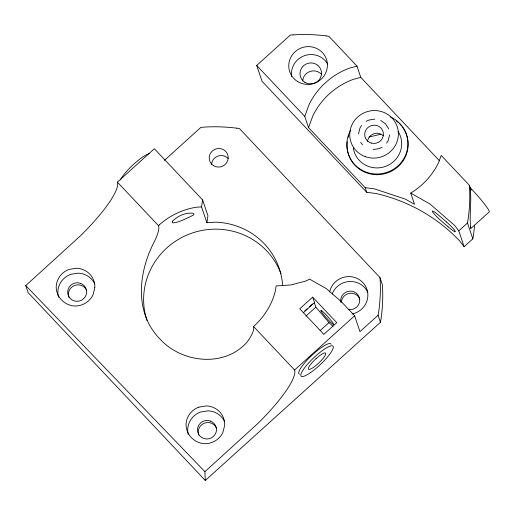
<?xml version="1.0" encoding="UTF-8"?>
<svg xmlns="http://www.w3.org/2000/svg" width="515" height="515" viewBox="0 0 515 515"><rect width="100%" height="100%" fill="white"/><g stroke="black" fill="none" stroke-linecap="round" stroke-linejoin="round"><path stroke-width="0.77" d="M282.638 285.477A70.973 68.952 -18.6 0 0 215.476 222.165L206.895 222.725L201.565 206.882L202.614 199.929L154.358 148.758L117.407 182.136A70.658 15.276 -43.3 0 1 80.636 235.632L25.75 285.587L28.113 292.604L205.298 480.482L380.443 322.287L380.926 319.558A168.804 164.002 -18.6 0 0 382.536 287.319L382.33 284.57L379.967 277.553L239.462 128.57L236.675 128.145M206.895 222.725L207.944 215.772L202.614 199.929M358.492 133.849L359.966 128.061L361.536 125.467M389.63 134.801L388.156 140.595L386.585 143.183M380.443 322.287L378.081 315.264L378.564 312.541A168.804 164.002 -18.6 0 0 380.173 280.302L379.967 277.553M256.708 65.444L262.045 81.306L366.738 192.314L375.969 193.492A168.836 164.034 -18.6 0 1 459.818 241.129L464.112 246.711L472.815 238.851L467.478 222.989L467.961 220.259A168.804 164.002 -18.6 0 0 469.571 188.026L469.365 185.278L441.207 155.421L438.651 162.457A71.894 69.847 -18.6 0 1 410.719 193.074L414.498 204.301L405.485 199.183L374.411 188.857L365.174 187.679L308.549 127.636L304.771 116.409L256.708 65.444L290.293 35.11L293.112 34.859M472.815 238.851L473.298 236.121A168.804 164.002 -18.6 0 0 474.573 225.164M304.771 116.409L308.994 104.796A71.913 69.866 -18.6 0 1 349.646 68.077L357.011 66.145L360.79 77.372L439.488 160.815M308.549 127.636L312.772 116.023A71.913 69.866 -18.6 0 1 353.425 79.304L360.79 77.372M378.081 315.264L359.972 331.628L354.635 315.779L341.316 301.655L326.285 288.606L309.65 279.156L305.601 281.093L290.782 284.982L276.124 285.941L275.351 291.059A70.973 68.959 -18.6 0 1 254.236 325.86L253.483 326.42A70.42 15.817 -37.6 0 1 246.859 342.346C224.218 367.819 181.409 363.017 159.676 338.703L159.547 338.567C134.299 312.483 138.451 273.227 153.476 243.318A70.42 14.484 -49 0 0 158.523 225.725L159.154 225.036M205.298 480.482L204.912 471.682L257.822 423.51A70.658 15.276 -43.3 0 0 294.593 370.015L354.635 315.779M164.401 160.352L200.895 127.385L203.715 127.134A168.804 164.002 -18.6 0 1 236.707 128.177M312.676 297.136L299.743 308.813L323.832 334.351L336.765 322.673L312.676 297.136L314.523 302.62L303.354 312.708M304.848 310.86L307.197 308.743M309.547 306.618L312.489 303.959M305.865 316.165L315.856 307.14L314.253 302.369L314.523 302.62M470.356 190.511L471.727 189.275A23.452 2.266 47.9 0 1 489.25 211.897L470.91 228.467C469.03 216.145 471.663 203.09 470.356 190.511L471.727 189.275L470.156 187.647L469.365 185.278M320.176 330.572L328.995 322.602L333.031 326.349M464.112 246.711L458.775 230.849L467.478 222.989M366.043 121.398L368.804 120.079L374.817 119.1M382.079 147.251L379.317 148.578L373.298 149.55M380.501 134.331L369.043 136.984M198.848 407.133L206.309 405.917A19.383 18.83 -18.6 0 1 224.669 425.39L222.841 432.574A19.383 18.83 -18.6 0 1 204.423 443.679C194.29 443.119 185.812 434.448 186.057 424.206A19.383 18.83 -18.6 0 1 198.848 407.133M201.565 206.882L196.286 207.223A70.973 68.959 -18.6 0 0 159.148 225.029M326.072 35.87L328.86 36.295L357.011 66.145M380.72 120.439L385.606 123.896L388.735 128.937M410.719 193.074L430.019 204.043L454.481 225.274L458.775 230.849M383.295 135.76L381.769 134.55A9.379 9.116 -18.6 0 0 367.51 141.387M446.466 221.965L439.501 215.92A10.841 1.262 42.4 0 0 432.581 210.963L432.252 211.44L433.224 212.843A10.841 1.262 42.4 0 0 441.123 220.742L448.095 226.806M25.75 285.587L204.912 471.682M117.407 182.136L158.523 225.725M253.483 326.42L294.593 370.015M315.856 307.14L328.995 322.602M360.693 142.391L362.515 144.754M470.311 226.999L470.762 228.338M365.174 187.679L366.738 192.314M470.156 187.647L470.35 190.344M302.685 81.042A10.789 10.48 -18.6 0 1 321.392 74.173M446.473 221.978A10.809 1.255 42.4 0 1 455.305 231.357A10.809 1.255 42.4 0 1 448.089 226.793M293.138 34.891A168.804 164.002 -18.6 0 1 326.104 35.902M402.576 127.231A30.643 29.767 -18.6 0 1 385.033 173.684A30.643 29.767 -18.6 0 1 347.277 141.728M348.153 137.402A30.643 29.767 -18.6 0 1 348.829 135.297M396.389 120.986A30.643 29.767 -18.6 0 1 398.114 122.377M399.202 123.368A30.643 29.767 -18.6 0 1 401.681 126.066M291.638 76.542A19.383 18.836 -18.6 0 1 304.603 55.639A19.383 18.836 -18.6 0 1 327.714 64.085M390.422 116.937A30.643 29.767 -18.6 0 1 404.771 156.875A30.643 29.767 -18.6 0 1 363.416 170.948A30.643 29.767 -18.6 0 1 350.412 130.546M398.217 131.576A24.385 23.696 -18.6 0 1 385.568 166.384A24.385 23.696 -18.6 0 1 353.309 148.056M120.356 179.941A21.888 4.732 -43.3 0 1 133.894 164.047A21.888 4.732 -43.3 0 1 149.447 153.573M68.92 297.413A9.534 9.264 -18.6 0 1 74.669 285.439A9.534 9.264 -18.6 0 1 86.823 290.846M299.427 374.218A21.888 4.732 -43.3 0 1 311.73 355.479A21.888 4.732 -43.3 0 1 331.126 344.335M329.619 291.947A19.383 18.836 -18.6 0 1 349.981 276.619A19.383 18.836 -18.6 0 1 367.839 294.084A19.383 18.836 -18.6 0 1 352.144 313.97M146.981 320.517A70.973 68.952 -18.6 0 1 191.683 233.205A70.973 68.952 -18.6 0 1 281.016 273.858M211.556 164.517A9.534 9.264 -18.6 0 1 228.094 158.446M198.777 435.104A9.534 9.264 -18.6 0 1 204.519 423.124A9.534 9.264 -18.6 0 1 216.68 428.531M341.406 302.202A9.534 9.264 -18.6 0 1 359.856 299.209M340.853 302.279A9.534 9.264 -18.6 0 1 349.659 291.123A9.534 9.264 -18.6 0 1 359.676 300.921A9.534 9.264 -18.6 0 1 348.256 309.515M332.136 293.975A19.383 18.836 -18.6 0 1 349.64 281.518A19.383 18.836 -18.6 0 1 367.832 292.359M58.517 297.316A19.383 18.83 -18.6 0 1 70.645 274.353L78.106 273.143A19.383 18.83 -18.6 0 1 94.805 283.997M188.187 434.287A19.383 18.83 -18.6 0 1 200.502 412.045L207.963 410.835A19.383 18.83 -18.6 0 1 224.656 421.682M94.818 287.705L92.99 294.883A19.383 18.83 -18.6 0 1 74.572 305.994C64.439 305.427 55.961 296.762 56.206 286.52A19.383 18.83 -18.6 0 1 68.997 269.442L76.452 268.231A19.383 18.83 -18.6 0 1 94.818 287.705M172.589 221.16L172.184 222.383L173.182 222.924C180.372 222.023 186.797 218.09 193.312 215.193L194.02 213.931L192.642 213.216C185.155 212.495 177.804 215.952 172.589 221.16M316.159 358.537L312.92 361.723A11.736 2.536 -43.3 0 0 310.719 368.978A11.736 2.536 -43.3 0 0 324.469 356.554A11.736 2.536 -43.3 0 0 319.551 355.73L316.159 358.537M80.585 283.411L77.63 282.735A9.534 9.264 -18.6 0 0 67.671 291.735A9.534 9.264 -18.6 0 0 76.703 301.314A9.534 9.264 -18.6 0 0 86.662 292.314C86.681 288.452 84.318 284.615 80.585 283.411M210.442 421.096L207.481 420.427A9.534 9.264 -18.6 0 0 197.522 429.42A9.534 9.264 -18.6 0 0 206.554 438.999A9.534 9.264 -18.6 0 0 216.512 430.006C216.564 426.124 214.156 422.313 210.442 421.096M321.103 311.169L320.884 310.706A9.534 0.921 47.9 0 1 326.549 315.341A9.534 0.921 47.9 0 1 333.656 324.257L333.675 324.54A9.534 0.921 47.9 0 1 327.991 319.622A9.534 0.921 47.9 0 1 321.148 311.253L321.103 311.169M304.932 82.374A10.789 10.48 -18.6 0 0 321.502 73.767A10.789 10.48 -18.6 0 0 305.839 64.175A10.789 10.48 -18.6 0 0 304.932 82.374M297.619 81.563A19.383 18.836 -18.6 0 0 327.392 66.1A19.383 18.836 -18.6 0 0 299.254 48.861A19.383 18.836 -18.6 0 0 297.619 81.563M365.129 156.579A24.385 23.696 -18.6 0 0 398.114 130.424A24.385 23.696 -18.6 0 0 358.936 115.978A24.385 23.696 -18.6 0 0 365.129 156.579M310.403 372.712A21.888 4.732 -43.3 0 0 333.218 346.556A21.888 4.732 -43.3 0 0 307.539 364.208A21.888 4.732 -43.3 0 0 310.403 372.712M213.538 165.688A9.534 9.264 -18.6 0 0 228.19 158.079A9.534 9.264 -18.6 0 0 214.343 149.601A9.534 9.264 -18.6 0 0 213.538 165.688M371.199 143.073A9.379 9.116 -18.6 0 0 383.199 132.239A9.379 9.116 -18.6 0 0 367.774 127.662A9.379 9.116 -18.6 0 0 371.199 143.073"/></g></svg>
